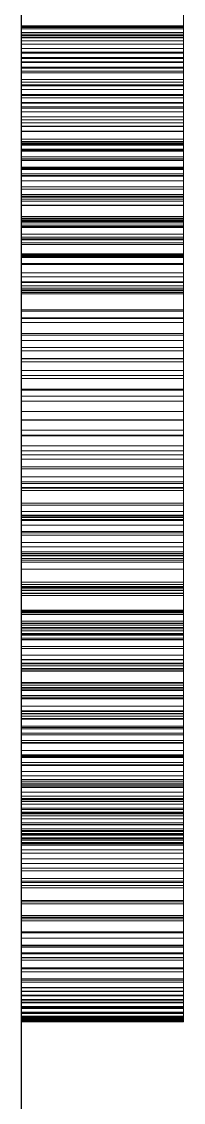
# Model space of a CAD drawing. Header units: millimetres. Extents: x 40 to 1360, y 134 to 546.
# Drawn here: x 107.85 to 108.05, y 487.3 to 488.637 of the extents above; entities that cross this region are included whole.
import ezdxf

# ---------------------------------------------------------------- set-up
doc = ezdxf.new("R2010")
doc.units = ezdxf.units.MM
doc.linetypes.add('WP_HIDDEN', pattern=[2.3, 1.5, -0.8])
doc.layers.add('HIDDEN', color=7, linetype='WP_HIDDEN', lineweight=13)
doc.layers.add('VISIBLE', color=7, linetype='CONTINUOUS', lineweight=25)

msp = doc.modelspace()

# ---------------------------------------------------------------- linework, layer by layer
at = {"layer": 'HIDDEN', "ltscale": 2}
for p, q in [((107.85, 489.59119), (107.85, 487.43818)), ((107.85, 488.06676), (107.85, 489.59119)), ((107.85, 489.59119), (107.85, 488.09319)), ((108.05, 489.59119), (108.05, 487.43818)), ((108.05, 488.06676), (108.05, 489.59119)), ((108.05, 489.59119), (108.05, 488.09319)), ((107.85, 489.56182), (107.85, 488.45594)), ((108.05, 489.56182), (108.05, 488.45594)), ((107.85, 489.33712), (107.85, 487.43818)), ((108.05, 489.33712), (108.05, 487.43818)), ((107.85, 489.27103), (107.85, 487.43818)), ((108.05, 487.43818), (108.05, 489.27103)), ((107.85, 489.24019), (107.85, 487.43818)), ((108.05, 487.43818), (108.05, 489.24019)), ((107.85, 488.68945), (107.85, 488.45741)), ((108.05, 488.68945), (108.05, 488.45741)), ((107.85, 488.62006), (107.85, 488.65271)), ((108.05, 488.62006), (108.05, 488.65271)), ((107.85, 488.64628), (107.85, 488.59863)), ((107.85, 488.61978), (107.85, 488.64551)), ((107.85, 488.6219), (107.85, 488.64099)), ((108.05, 488.64628), (108.05, 488.59863)), ((108.05, 488.61978), (108.05, 488.64551)), ((108.05, 488.6219), (108.05, 488.64099)), ((107.85, 488.61749), (107.85, 488.63741)), ((107.85, 488.63218), (107.85, 488.63013)), ((107.85, 488.63127), (107.85, 488.63218)), ((107.85, 488.63218), (108.05, 488.63218)), ((107.85, 488.62855), (107.85, 488.63127)), ((107.85, 488.63127), (108.05, 488.63127)), ((107.85, 488.63013), (107.85, 488.62401)), ((107.85, 488.63013), (108.05, 488.63013)), ((107.85, 488.62402), (107.85, 488.62855)), ((107.85, 488.62855), (108.05, 488.62855)), ((108.05, 488.61749), (108.05, 488.63741)), ((108.05, 488.63218), (108.05, 488.63013)), ((108.05, 488.63127), (108.05, 488.63218)), ((108.05, 488.62855), (108.05, 488.63127)), ((108.05, 488.63013), (108.05, 488.62401)), ((108.05, 488.62402), (108.05, 488.62855)), ((107.85, 488.61767), (107.85, 488.62402)), ((107.85, 488.62402), (108.05, 488.62402)), ((107.85, 488.62401), (107.85, 488.6138)), ((107.85, 488.62401), (108.05, 488.62401)), ((107.85, 488.60427), (107.85, 488.6219)), ((107.85, 488.6219), (108.05, 488.6219)), ((107.85, 488.58699), (107.85, 488.62006)), ((107.85, 488.62006), (108.05, 488.62006)), ((107.85, 488.59319), (107.85, 488.61978)), ((107.85, 488.61978), (108.05, 488.61978)), ((107.85, 488.60952), (107.85, 488.61767)), ((107.85, 488.61767), (108.05, 488.61767)), ((107.85, 488.59829), (107.85, 488.61749)), ((107.85, 488.61749), (108.05, 488.61749)), ((107.85, 488.6138), (107.85, 488.5995)), ((107.85, 488.6138), (108.05, 488.6138)), ((108.05, 488.61767), (108.05, 488.62402)), ((108.05, 488.62401), (108.05, 488.6138)), ((108.05, 488.60427), (108.05, 488.6219)), ((108.05, 488.58699), (108.05, 488.62006)), ((108.05, 488.59319), (108.05, 488.61978)), ((108.05, 488.60952), (108.05, 488.61767)), ((108.05, 488.59829), (108.05, 488.61749)), ((108.05, 488.6138), (108.05, 488.5995)), ((107.85, 488.59955), (107.85, 488.60952)), ((107.85, 488.60952), (108.05, 488.60952)), ((107.85, 488.59178), (107.85, 488.60427)), ((107.85, 488.60427), (108.05, 488.60427)), ((107.85, 488.58776), (107.85, 488.59955)), ((107.85, 488.59955), (108.05, 488.59955)), ((107.85, 488.5995), (107.85, 488.58112)), ((107.85, 488.5995), (108.05, 488.5995)), ((107.85, 488.59863), (107.85, 488.54724)), ((107.85, 488.59863), (108.05, 488.59863)), ((108.05, 488.59955), (108.05, 488.60952)), ((108.05, 488.59178), (108.05, 488.60427)), ((108.05, 488.58776), (108.05, 488.59955)), ((108.05, 488.5995), (108.05, 488.58112)), ((108.05, 488.59863), (108.05, 488.54724)), ((107.85, 488.57999), (107.85, 488.59829)), ((107.85, 488.59829), (108.05, 488.59829)), ((107.85, 488.56572), (107.85, 488.59319)), ((107.85, 488.59319), (108.05, 488.59319)), ((107.85, 488.57632), (107.85, 488.59178)), ((107.85, 488.59178), (108.05, 488.59178)), ((107.85, 488.57417), (107.85, 488.58776)), ((107.85, 488.58776), (108.05, 488.58776)), ((107.85, 488.55351), (107.85, 488.58699)), ((107.85, 488.58699), (108.05, 488.58699)), ((108.05, 488.57999), (108.05, 488.59829)), ((108.05, 488.56572), (108.05, 488.59319)), ((108.05, 488.57632), (108.05, 488.59178)), ((108.05, 488.57417), (108.05, 488.58776)), ((108.05, 488.55351), (108.05, 488.58699)), ((107.85, 488.58112), (107.85, 488.55865)), ((107.85, 488.58112), (108.05, 488.58112)), ((107.85, 488.56259), (107.85, 488.57999)), ((107.85, 488.57999), (108.05, 488.57999)), ((107.85, 488.55791), (107.85, 488.57632)), ((107.85, 488.57632), (108.05, 488.57632)), ((107.85, 488.55912), (107.85, 488.57417)), ((107.85, 488.57417), (108.05, 488.57417)), ((108.05, 488.58112), (108.05, 488.55865)), ((108.05, 488.56259), (108.05, 488.57999)), ((108.05, 488.55791), (108.05, 488.57632)), ((108.05, 488.55912), (108.05, 488.57417)), ((107.85, 488.53738), (107.85, 488.56572)), ((107.85, 488.56572), (108.05, 488.56572)), ((107.85, 488.54608), (107.85, 488.56259)), ((107.85, 488.56259), (108.05, 488.56259)), ((107.85, 488.543), (107.85, 488.55912)), ((107.85, 488.55912), (108.05, 488.55912)), ((107.85, 488.55865), (107.85, 488.5321)), ((107.85, 488.55865), (108.05, 488.55865)), ((108.05, 488.53738), (108.05, 488.56572)), ((108.05, 488.54608), (108.05, 488.56259)), ((108.05, 488.543), (108.05, 488.55912)), ((108.05, 488.55865), (108.05, 488.5321)), ((107.85, 488.53653), (107.85, 488.55791)), ((107.85, 488.55791), (108.05, 488.55791)), ((107.85, 488.51962), (107.85, 488.55351)), ((107.85, 488.55351), (108.05, 488.55351)), ((107.85, 488.54724), (107.85, 488.49211)), ((107.85, 488.54724), (108.05, 488.54724)), ((107.85, 488.53046), (107.85, 488.54608)), ((107.85, 488.54608), (108.05, 488.54608)), ((108.05, 488.53653), (108.05, 488.55791)), ((108.05, 488.51962), (108.05, 488.55351)), ((108.05, 488.54724), (108.05, 488.49211)), ((108.05, 488.53046), (108.05, 488.54608)), ((107.85, 488.5258), (107.85, 488.543)), ((107.85, 488.543), (108.05, 488.543)), ((107.85, 488.50817), (107.85, 488.53738)), ((107.85, 488.53738), (108.05, 488.53738)), ((107.85, 488.5122), (107.85, 488.53653)), ((107.85, 488.53653), (108.05, 488.53653)), ((107.85, 488.5321), (107.85, 488.50147)), ((107.85, 488.5321), (108.05, 488.5321)), ((108.05, 488.5258), (108.05, 488.543)), ((108.05, 488.50817), (108.05, 488.53738)), ((108.05, 488.5122), (108.05, 488.53653)), ((108.05, 488.5321), (108.05, 488.50147)), ((107.85, 488.51574), (107.85, 488.53046)), ((107.85, 488.53046), (108.05, 488.53046)), ((107.85, 488.50753), (107.85, 488.5258)), ((107.85, 488.5258), (108.05, 488.5258)), ((107.85, 488.48531), (107.85, 488.51962)), ((107.85, 488.51962), (108.05, 488.51962)), ((108.05, 488.51574), (108.05, 488.53046)), ((108.05, 488.50753), (108.05, 488.5258)), ((108.05, 488.48531), (108.05, 488.51962)), ((107.85, 488.50192), (107.85, 488.51574)), ((107.85, 488.51574), (108.05, 488.51574)), ((107.85, 488.4849), (107.85, 488.5122)), ((107.85, 488.5122), (108.05, 488.5122)), ((107.85, 488.47809), (107.85, 488.50817)), ((107.85, 488.50817), (108.05, 488.50817)), ((107.85, 488.48817), (107.85, 488.50753)), ((107.85, 488.50753), (108.05, 488.50753)), ((108.05, 488.50192), (108.05, 488.51574)), ((108.05, 488.4849), (108.05, 488.5122)), ((108.05, 488.47809), (108.05, 488.50817)), ((108.05, 488.48817), (108.05, 488.50753)), ((107.85, 488.48899), (107.85, 488.50192)), ((107.85, 488.50192), (108.05, 488.50192)), ((107.85, 488.50147), (107.85, 488.48476)), ((107.85, 488.50147), (108.05, 488.50147)), ((107.85, 488.49211), (107.85, 488.43323)), ((107.85, 488.49211), (108.05, 488.49211)), ((108.05, 488.48899), (108.05, 488.50192)), ((108.05, 488.50147), (108.05, 488.48476)), ((108.05, 488.49211), (108.05, 488.43323)), ((107.85, 488.47695), (107.85, 488.48899)), ((107.85, 488.48899), (108.05, 488.48899)), ((107.85, 488.46774), (107.85, 488.48817)), ((107.85, 488.48817), (108.05, 488.48817)), ((107.85, 488.48678), (107.85, 488.48494)), ((107.85, 488.48495), (107.85, 488.48678)), ((107.85, 488.48678), (108.05, 488.48678)), ((107.85, 488.44919), (107.85, 488.48531)), ((107.85, 488.48531), (108.05, 488.48531)), ((107.85, 488.47944), (107.85, 488.48495)), ((107.85, 488.48495), (108.05, 488.48495)), ((107.85, 488.48494), (107.85, 488.47939)), ((107.85, 488.48494), (108.05, 488.48494)), ((107.85, 488.45464), (107.85, 488.4849)), ((107.85, 488.4849), (108.05, 488.4849)), ((107.85, 488.48476), (107.85, 488.4673)), ((107.85, 488.48476), (108.05, 488.48476)), ((107.85, 488.47026), (107.85, 488.47944)), ((107.85, 488.47944), (108.05, 488.47944)), ((107.85, 488.47939), (107.85, 488.47016)), ((107.85, 488.47939), (108.05, 488.47939)), ((107.85, 488.44713), (107.85, 488.47809)), ((107.85, 488.47809), (108.05, 488.47809)), ((108.05, 488.47695), (108.05, 488.48899)), ((108.05, 488.46774), (108.05, 488.48817)), ((108.05, 488.48678), (108.05, 488.48494)), ((108.05, 488.48495), (108.05, 488.48678)), ((108.05, 488.44919), (108.05, 488.48531)), ((108.05, 488.47944), (108.05, 488.48495)), ((108.05, 488.48494), (108.05, 488.47939)), ((108.05, 488.45464), (108.05, 488.4849)), ((108.05, 488.48476), (108.05, 488.4673)), ((108.05, 488.47026), (108.05, 488.47944)), ((108.05, 488.47939), (108.05, 488.47016)), ((108.05, 488.44713), (108.05, 488.47809)), ((107.85, 488.46581), (107.85, 488.47695)), ((107.85, 488.47695), (108.05, 488.47695)), ((107.85, 488.45741), (107.85, 488.47026)), ((107.85, 488.47026), (108.05, 488.47026)), ((107.85, 488.47016), (107.85, 488.45723)), ((107.85, 488.47016), (108.05, 488.47016)), ((107.85, 488.44622), (107.85, 488.46774)), ((107.85, 488.46774), (108.05, 488.46774)), ((107.85, 488.4673), (107.85, 488.4491)), ((107.85, 488.4673), (108.05, 488.4673)), ((107.85, 488.45556), (107.85, 488.46581)), ((107.85, 488.46581), (108.05, 488.46581)), ((108.05, 488.46581), (108.05, 488.47695)), ((108.05, 488.45741), (108.05, 488.47026)), ((108.05, 488.47016), (108.05, 488.45723)), ((108.05, 488.44622), (108.05, 488.46774)), ((108.05, 488.4673), (108.05, 488.4491)), ((108.05, 488.45556), (108.05, 488.46581)), ((107.85, 488.45741), (108.05, 488.45741)), ((107.85, 488.45723), (107.85, 488.4406)), ((107.85, 488.45723), (108.05, 488.45723)), ((107.85, 488.45594), (107.85, 488.42363)), ((107.85, 488.45594), (108.05, 488.45594)), ((107.85, 488.44621), (107.85, 488.45556)), ((107.85, 488.45556), (108.05, 488.45556)), ((107.85, 488.42143), (107.85, 488.45464)), ((107.85, 488.45464), (108.05, 488.45464)), ((108.05, 488.45723), (108.05, 488.4406)), ((108.05, 488.45594), (108.05, 488.42363)), ((108.05, 488.44621), (108.05, 488.45556)), ((108.05, 488.42143), (108.05, 488.45464)), ((107.85, 488.40986), (107.85, 488.44919)), ((107.85, 488.44919), (108.05, 488.44919)), ((107.85, 488.4491), (107.85, 488.43015)), ((107.85, 488.4491), (108.05, 488.4491)), ((107.85, 488.4153), (107.85, 488.44713)), ((107.85, 488.44713), (108.05, 488.44713)), ((107.85, 488.42363), (107.85, 488.44622)), ((107.85, 488.44622), (108.05, 488.44622)), ((107.85, 488.43019), (107.85, 488.44621)), ((107.85, 488.44621), (108.05, 488.44621)), ((107.85, 488.4406), (107.85, 488.42028)), ((107.85, 488.4406), (108.05, 488.4406)), ((108.05, 488.40986), (108.05, 488.44919)), ((108.05, 488.4491), (108.05, 488.43015)), ((108.05, 488.4153), (108.05, 488.44713)), ((108.05, 488.42363), (108.05, 488.44622)), ((108.05, 488.43019), (108.05, 488.44621)), ((108.05, 488.4406), (108.05, 488.42028)), ((107.85, 488.43323), (107.85, 488.37062)), ((107.85, 488.43323), (108.05, 488.43323)), ((107.85, 488.41776), (107.85, 488.43019)), ((107.85, 488.43019), (108.05, 488.43019)), ((107.85, 488.43015), (107.85, 488.41045)), ((107.85, 488.43015), (108.05, 488.43015)), ((108.05, 488.43323), (108.05, 488.37062)), ((108.05, 488.41776), (108.05, 488.43019)), ((108.05, 488.43015), (108.05, 488.41045)), ((107.85, 488.42363), (108.05, 488.42363)), ((107.85, 488.38564), (107.85, 488.42143)), ((107.85, 488.42143), (108.05, 488.42143)), ((107.85, 488.42028), (107.85, 488.39627)), ((107.85, 488.42028), (108.05, 488.42028)), ((107.85, 488.39068), (107.85, 488.41776)), ((107.85, 488.41776), (108.05, 488.41776)), ((107.85, 488.3826), (107.85, 488.4153)), ((107.85, 488.4153), (108.05, 488.4153)), ((108.05, 488.38564), (108.05, 488.42143)), ((108.05, 488.42028), (108.05, 488.39627)), ((108.05, 488.39068), (108.05, 488.41776)), ((108.05, 488.3826), (108.05, 488.4153)), ((107.85, 488.41045), (107.85, 488.39001)), ((107.85, 488.41045), (108.05, 488.41045)), ((107.85, 488.36732), (107.85, 488.40986)), ((107.85, 488.40986), (108.05, 488.40986)), ((108.05, 488.41045), (108.05, 488.39001)), ((108.05, 488.36732), (108.05, 488.40986)), ((107.85, 488.39627), (107.85, 488.36856)), ((107.85, 488.39627), (108.05, 488.39627)), ((107.85, 488.39426), (107.85, 488.39362)), ((107.85, 487.43818), (107.85, 488.39426)), ((107.85, 488.39426), (108.05, 488.39426)), ((107.85, 488.39362), (107.85, 488.39169)), ((107.85, 488.39362), (108.05, 488.39362)), ((107.85, 488.39169), (107.85, 488.38848)), ((107.85, 488.39169), (108.05, 488.39169)), ((107.85, 488.36379), (107.85, 488.39068)), ((107.85, 488.39068), (108.05, 488.39068)), ((107.85, 488.39001), (107.85, 488.36883)), ((107.85, 488.39001), (108.05, 488.39001)), ((107.85, 488.38848), (107.85, 488.38398)), ((107.85, 488.38848), (108.05, 488.38848)), ((107.85, 488.34768), (107.85, 488.38564)), ((107.85, 488.38564), (108.05, 488.38564)), ((108.05, 488.39627), (108.05, 488.36856)), ((108.05, 487.43818), (108.05, 488.39426)), ((108.05, 488.39426), (108.05, 488.39362)), ((108.05, 488.39362), (108.05, 488.39169)), ((108.05, 488.39169), (108.05, 488.38848)), ((108.05, 488.36379), (108.05, 488.39068)), ((108.05, 488.39001), (108.05, 488.36883)), ((108.05, 488.38848), (108.05, 488.38398)), ((108.05, 488.34768), (108.05, 488.38564)), ((107.85, 488.38398), (107.85, 488.37434)), ((107.85, 488.38398), (108.05, 488.38398)), ((107.85, 488.34903), (107.85, 488.3826)), ((107.85, 488.3826), (108.05, 488.3826)), ((107.85, 488.37434), (107.85, 488.36158)), ((107.85, 488.37434), (108.05, 488.37434)), ((108.05, 488.38398), (108.05, 488.37434)), ((108.05, 488.34903), (108.05, 488.3826)), ((108.05, 488.37434), (108.05, 488.36158)), ((107.85, 488.37062), (107.85, 488.30427)), ((107.85, 488.37062), (108.05, 488.37062)), ((107.85, 488.36883), (107.85, 488.3469)), ((107.85, 488.36883), (108.05, 488.36883)), ((107.85, 488.36856), (107.85, 488.338)), ((107.85, 488.36856), (108.05, 488.36856)), ((107.85, 488.32156), (107.85, 488.36732)), ((107.85, 488.36732), (108.05, 488.36732)), ((107.85, 488.33707), (107.85, 488.36379)), ((107.85, 488.36379), (108.05, 488.36379)), ((107.85, 488.36158), (107.85, 488.3457)), ((107.85, 488.36158), (108.05, 488.36158)), ((108.05, 488.37062), (108.05, 488.30427)), ((108.05, 488.36883), (108.05, 488.3469)), ((108.05, 488.36856), (108.05, 488.338)), ((108.05, 488.32156), (108.05, 488.36732)), ((108.05, 488.33707), (108.05, 488.36379)), ((108.05, 488.36158), (108.05, 488.3457)), ((107.85, 488.3502), (107.85, 488.08438)), ((107.85, 488.3502), (108.05, 488.3502)), ((107.85, 488.31459), (107.85, 488.34903)), ((107.85, 488.34903), (108.05, 488.34903)), ((107.85, 488.30753), (107.85, 488.34768)), ((107.85, 488.34768), (108.05, 488.34768)), ((107.85, 488.3469), (107.85, 488.30079)), ((107.85, 488.3469), (108.05, 488.3469)), ((107.85, 488.3457), (107.85, 488.3267)), ((107.85, 488.3457), (108.05, 488.3457)), ((108.05, 488.3502), (108.05, 488.08438)), ((108.05, 488.31459), (108.05, 488.34903)), ((108.05, 488.30753), (108.05, 488.34768)), ((108.05, 488.3469), (108.05, 488.30079)), ((108.05, 488.3457), (108.05, 488.3267)), ((107.85, 488.338), (107.85, 488.30545)), ((107.85, 488.338), (108.05, 488.338)), ((107.85, 488.31055), (107.85, 488.33707)), ((107.85, 488.33707), (108.05, 488.33707)), ((108.05, 488.338), (108.05, 488.30545)), ((108.05, 488.31055), (108.05, 488.33707)), ((107.85, 488.3267), (107.85, 488.31546)), ((107.85, 488.3267), (108.05, 488.3267)), ((107.85, 488.22041), (107.85, 488.32156)), ((107.85, 488.32156), (108.05, 488.32156)), ((108.05, 488.3267), (108.05, 488.31546)), ((108.05, 488.22041), (108.05, 488.32156)), ((107.85, 488.31546), (107.85, 488.30229)), ((107.85, 488.31546), (108.05, 488.31546)), ((107.85, 488.27927), (107.85, 488.31459)), ((107.85, 488.31459), (108.05, 488.31459)), ((107.85, 488.28101), (107.85, 488.31055)), ((107.85, 488.31055), (108.05, 488.31055)), ((107.85, 488.2652), (107.85, 488.30753)), ((107.85, 488.30753), (108.05, 488.30753)), ((107.85, 488.30545), (107.85, 488.27091)), ((107.85, 488.30545), (108.05, 488.30545)), ((107.85, 488.30427), (107.85, 488.23418)), ((107.85, 488.30427), (108.05, 488.30427)), ((108.05, 488.31546), (108.05, 488.30229)), ((108.05, 488.27927), (108.05, 488.31459)), ((108.05, 488.28101), (108.05, 488.31055)), ((108.05, 488.2652), (108.05, 488.30753)), ((108.05, 488.30545), (108.05, 488.27091)), ((108.05, 488.30427), (108.05, 488.23418)), ((107.85, 488.30229), (107.85, 488.27016)), ((107.85, 488.30229), (108.05, 488.30229)), ((107.85, 488.30079), (107.85, 488.25171)), ((107.85, 488.30079), (108.05, 488.30079)), ((108.05, 488.30229), (108.05, 488.27016)), ((108.05, 488.30079), (108.05, 488.25171)), ((107.85, 488.24969), (107.85, 488.28101)), ((107.85, 488.28101), (108.05, 488.28101)), ((107.85, 488.24308), (107.85, 488.27927)), ((107.85, 488.27927), (108.05, 488.27927)), ((108.05, 488.24969), (108.05, 488.28101)), ((108.05, 488.24308), (108.05, 488.27927)), ((107.85, 488.27091), (107.85, 488.23436)), ((107.85, 488.27091), (108.05, 488.27091)), ((107.85, 488.27016), (107.85, 488.23032)), ((107.85, 488.27016), (108.05, 488.27016)), ((107.85, 488.2207), (107.85, 488.2652)), ((107.85, 488.2652), (108.05, 488.2652)), ((108.05, 488.27091), (108.05, 488.23436)), ((108.05, 488.27016), (108.05, 488.23032)), ((108.05, 488.2207), (108.05, 488.2652)), ((107.85, 488.25171), (107.85, 488.19964)), ((107.85, 488.25171), (108.05, 488.25171)), ((108.05, 488.25171), (108.05, 488.19964)), ((107.85, 488.21658), (107.85, 488.24969)), ((107.85, 488.24969), (108.05, 488.24969)), ((107.85, 488.20602), (107.85, 488.24308)), ((107.85, 488.24308), (108.05, 488.24308)), ((108.05, 488.21658), (108.05, 488.24969)), ((108.05, 488.20602), (108.05, 488.24308)), ((107.85, 488.23436), (107.85, 488.19582)), ((107.85, 488.23436), (108.05, 488.23436)), ((107.85, 488.23418), (107.85, 488.14441)), ((107.85, 488.23032), (107.85, 488.18278)), ((107.85, 488.23032), (108.05, 488.23032)), ((108.05, 488.23436), (108.05, 488.19582)), ((108.05, 488.23418), (108.05, 488.14441)), ((108.05, 488.23032), (108.05, 488.18278)), ((107.85, 488.17401), (107.85, 488.2207)), ((107.85, 488.2207), (108.05, 488.2207)), ((107.85, 488.10641), (107.85, 488.22041)), ((107.85, 488.22041), (108.05, 488.22041)), ((107.85, 488.18168), (107.85, 488.21658)), ((107.85, 488.21658), (108.05, 488.21658)), ((108.05, 488.17401), (108.05, 488.2207)), ((108.05, 488.10641), (108.05, 488.22041)), ((108.05, 488.18168), (108.05, 488.21658)), ((107.85, 488.16809), (107.85, 488.20602)), ((107.85, 488.20602), (108.05, 488.20602)), ((107.85, 488.19964), (107.85, 488.14459)), ((107.85, 488.19964), (108.05, 488.19964)), ((108.05, 488.16809), (108.05, 488.20602)), ((108.05, 488.19964), (108.05, 488.14459)), ((107.85, 488.19582), (107.85, 488.15529)), ((107.85, 488.19582), (108.05, 488.19582)), ((108.05, 488.19582), (108.05, 488.15529)), ((107.85, 488.18278), (107.85, 488.12568)), ((107.85, 488.18278), (108.05, 488.18278)), ((107.85, 488.14498), (107.85, 488.18168)), ((107.85, 488.18168), (108.05, 488.18168)), ((107.85, 488.12514), (107.85, 488.17401)), ((107.85, 488.17401), (108.05, 488.17401)), ((108.05, 488.18278), (108.05, 488.12568)), ((108.05, 488.14498), (108.05, 488.18168)), ((108.05, 488.12514), (108.05, 488.17401)), ((107.85, 488.13187), (107.85, 488.16809)), ((107.85, 488.16809), (108.05, 488.16809)), ((108.05, 488.13187), (108.05, 488.16809)), ((107.85, 488.15529), (107.85, 488.11275)), ((107.85, 488.15529), (108.05, 488.15529)), ((107.85, 488.1065), (107.85, 488.14498)), ((107.85, 488.14498), (108.05, 488.14498)), ((107.85, 488.14459), (107.85, 488.08658)), ((107.85, 488.14459), (108.05, 488.14459)), ((107.85, 488.14441), (107.85, 488.10159)), ((107.85, 488.14441), (108.05, 488.14441)), ((108.05, 488.15529), (108.05, 488.11275)), ((108.05, 488.1065), (108.05, 488.14498)), ((108.05, 488.14459), (108.05, 488.08658)), ((108.05, 488.14441), (108.05, 488.10159)), ((107.85, 488.09627), (107.85, 488.13187)), ((107.85, 488.13187), (108.05, 488.13187)), ((108.05, 488.09627), (108.05, 488.13187)), ((107.85, 488.12568), (107.85, 488.05721)), ((107.85, 488.12568), (108.05, 488.12568)), ((107.85, 488.0741), (107.85, 488.12514)), ((107.85, 488.12514), (108.05, 488.12514)), ((108.05, 488.12568), (108.05, 488.05721)), ((108.05, 488.0741), (108.05, 488.12514)), ((107.85, 488.11275), (107.85, 488.06822)), ((107.85, 488.11275), (108.05, 488.11275)), ((107.85, 488.06623), (107.85, 488.1065)), ((107.85, 488.1065), (108.05, 488.1065)), ((107.85, 488.01457), (107.85, 488.10641)), ((108.05, 488.11275), (108.05, 488.06822)), ((108.05, 488.06623), (108.05, 488.1065)), ((108.05, 488.01457), (108.05, 488.10641)), ((107.85, 488.10159), (107.85, 488.06015)), ((107.85, 488.10159), (108.05, 488.10159)), ((107.85, 488.06128), (107.85, 488.09627)), ((107.85, 488.09627), (108.05, 488.09627)), ((107.85, 488.09319), (107.85, 487.89309)), ((108.05, 488.10159), (108.05, 488.06015)), ((108.05, 488.06128), (108.05, 488.09627)), ((108.05, 488.09319), (108.05, 487.89309)), ((107.85, 488.08658), (107.85, 488.03151)), ((107.85, 488.08658), (108.05, 488.08658)), ((107.85, 488.08438), (108.05, 488.08438)), ((108.05, 488.08658), (108.05, 488.03151)), ((107.85, 488.03919), (107.85, 488.0741)), ((107.85, 488.0741), (108.05, 488.0741)), ((107.85, 488.06822), (107.85, 488.02146)), ((107.85, 488.06822), (108.05, 488.06822)), ((107.85, 487.88061), (107.85, 488.06676)), ((107.85, 488.02417), (107.85, 488.06623)), ((107.85, 488.06623), (108.05, 488.06623)), ((108.05, 488.03919), (108.05, 488.0741)), ((108.05, 488.06822), (108.05, 488.02146)), ((108.05, 487.88061), (108.05, 488.06676)), ((108.05, 488.02417), (108.05, 488.06623)), ((107.85, 488.02692), (107.85, 488.06128)), ((107.85, 488.06128), (108.05, 488.06128)), ((107.85, 488.06015), (107.85, 488.02008)), ((107.85, 488.06015), (108.05, 488.06015)), ((107.85, 488.05721), (107.85, 487.97735)), ((107.85, 488.05721), (108.05, 488.05721)), ((108.05, 488.02692), (108.05, 488.06128)), ((108.05, 488.06015), (108.05, 488.02008)), ((108.05, 488.05721), (108.05, 487.97735)), ((107.85, 488.04179), (107.85, 488.00654)), ((107.85, 487.98758), (107.85, 488.04179)), ((107.85, 488.04179), (108.05, 488.04179)), ((107.85, 488.00495), (107.85, 488.03919)), ((107.85, 488.03919), (108.05, 488.03919)), ((108.05, 488.04179), (108.05, 488.00654)), ((108.05, 487.98758), (108.05, 488.04179)), ((108.05, 488.00495), (108.05, 488.03919)), ((107.85, 488.03151), (107.85, 487.97937)), ((107.85, 488.03151), (108.05, 488.03151)), ((107.85, 487.99318), (107.85, 488.02692)), ((107.85, 488.02692), (108.05, 488.02692)), ((107.85, 488.02563), (107.85, 488.00214)), ((107.85, 487.97654), (107.85, 488.02563)), ((107.85, 488.02563), (108.05, 488.02563)), ((107.85, 487.43818), (107.85, 488.02417)), ((107.85, 488.02417), (108.05, 488.02417)), ((108.05, 488.03151), (108.05, 487.97937)), ((108.05, 487.99318), (108.05, 488.02692)), ((108.05, 488.02563), (108.05, 488.00214)), ((108.05, 487.97654), (108.05, 488.02563)), ((108.05, 487.43818), (108.05, 488.02417)), ((107.85, 488.02146), (107.85, 487.97662)), ((107.85, 488.02146), (108.05, 488.02146)), ((107.85, 488.02008), (107.85, 487.98139)), ((107.85, 488.02008), (108.05, 488.02008)), ((107.85, 487.9388), (107.85, 488.01457)), ((107.85, 488.01457), (108.05, 488.01457)), ((108.05, 488.02146), (108.05, 487.97662)), ((108.05, 488.02008), (108.05, 487.98139)), ((108.05, 487.9388), (108.05, 488.01457)), ((107.85, 488.00654), (107.85, 487.97334)), ((107.85, 488.00654), (108.05, 488.00654)), ((107.85, 487.97138), (107.85, 488.00495)), ((107.85, 488.00495), (108.05, 488.00495)), ((107.85, 488.00214), (107.85, 487.96859)), ((107.85, 488.00214), (108.05, 488.00214)), ((108.05, 488.00654), (108.05, 487.97334)), ((108.05, 487.97138), (108.05, 488.00495)), ((108.05, 488.00214), (108.05, 487.96859)), ((107.85, 487.96005), (107.85, 487.99318)), ((107.85, 487.99318), (108.05, 487.99318)), ((107.85, 487.93729), (107.85, 487.98758)), ((107.85, 487.98758), (108.05, 487.98758)), ((108.05, 487.96005), (108.05, 487.99318)), ((108.05, 487.93729), (108.05, 487.98758)), ((107.85, 487.98139), (107.85, 487.94408)), ((107.85, 487.98139), (108.05, 487.98139)), ((107.85, 487.97937), (107.85, 487.93017)), ((107.85, 487.97937), (108.05, 487.97937)), ((107.85, 487.97735), (107.85, 487.88611)), ((107.85, 487.97735), (108.05, 487.97735)), ((107.85, 487.97662), (107.85, 487.93371)), ((107.85, 487.97662), (108.05, 487.97662)), ((107.85, 487.93059), (107.85, 487.97654)), ((107.85, 487.97654), (108.05, 487.97654)), ((107.85, 487.97334), (107.85, 487.94091)), ((107.85, 487.97334), (108.05, 487.97334)), ((107.85, 487.93848), (107.85, 487.97138)), ((107.85, 487.97138), (108.05, 487.97138)), ((108.05, 487.98139), (108.05, 487.94408)), ((108.05, 487.97937), (108.05, 487.93017)), ((108.05, 487.97735), (108.05, 487.88611)), ((108.05, 487.97662), (108.05, 487.93371)), ((108.05, 487.93059), (108.05, 487.97654)), ((108.05, 487.97334), (108.05, 487.94091)), ((108.05, 487.93848), (108.05, 487.97138)), ((107.85, 487.96859), (107.85, 487.93589)), ((107.85, 487.96859), (108.05, 487.96859)), ((107.85, 487.92755), (107.85, 487.96005)), ((107.85, 487.96005), (108.05, 487.96005)), ((108.05, 487.96859), (108.05, 487.93589)), ((108.05, 487.92755), (108.05, 487.96005)), ((107.85, 487.94408), (107.85, 487.90814)), ((107.85, 487.94408), (108.05, 487.94408)), ((108.05, 487.94408), (108.05, 487.90814)), ((107.85, 487.94091), (107.85, 487.90927)), ((107.85, 487.94091), (108.05, 487.94091)), ((107.85, 487.87909), (107.85, 487.9388)), ((107.85, 487.9388), (108.05, 487.9388)), ((107.85, 487.90625), (107.85, 487.93848)), ((107.85, 487.93848), (108.05, 487.93848)), ((107.85, 487.89092), (107.85, 487.93729)), ((107.85, 487.93729), (108.05, 487.93729)), ((107.85, 487.93589), (107.85, 487.90402)), ((107.85, 487.93589), (108.05, 487.93589)), ((107.85, 487.93371), (107.85, 487.89272)), ((107.85, 487.93371), (108.05, 487.93371)), ((107.85, 487.88778), (107.85, 487.93059)), ((107.85, 487.93059), (108.05, 487.93059)), ((107.85, 487.93017), (107.85, 487.90668)), ((107.85, 487.93017), (108.05, 487.93017)), ((108.05, 487.94091), (108.05, 487.90927)), ((108.05, 487.87909), (108.05, 487.9388)), ((108.05, 487.90625), (108.05, 487.93848)), ((108.05, 487.89092), (108.05, 487.93729)), ((108.05, 487.93589), (108.05, 487.90402)), ((108.05, 487.93371), (108.05, 487.89272)), ((108.05, 487.88778), (108.05, 487.93059)), ((108.05, 487.93017), (108.05, 487.90668)), ((107.85, 487.89566), (107.85, 487.92755)), ((107.85, 487.92755), (108.05, 487.92755)), ((108.05, 487.89566), (108.05, 487.92755)), ((107.85, 487.90927), (107.85, 487.8784)), ((107.85, 487.90927), (108.05, 487.90927)), ((107.85, 487.90814), (107.85, 487.87283)), ((107.85, 487.90814), (108.05, 487.90814)), ((107.85, 487.90668), (107.85, 487.88391)), ((107.85, 487.90668), (108.05, 487.90668)), ((107.85, 487.8747), (107.85, 487.90625)), ((107.85, 487.90625), (108.05, 487.90625)), ((107.85, 487.90402), (107.85, 487.87299)), ((107.85, 487.90402), (108.05, 487.90402)), ((108.05, 487.90927), (108.05, 487.8784)), ((108.05, 487.90814), (108.05, 487.87283)), ((108.05, 487.90668), (108.05, 487.88391)), ((108.05, 487.8747), (108.05, 487.90625)), ((108.05, 487.90402), (108.05, 487.87299)), ((107.85, 487.8644), (107.85, 487.89566)), ((107.85, 487.89566), (108.05, 487.89566)), ((107.85, 487.89309), (107.85, 487.74806)), ((107.85, 487.89309), (108.05, 487.89309)), ((107.85, 487.89272), (107.85, 487.85367)), ((107.85, 487.89272), (108.05, 487.89272)), ((107.85, 487.84848), (107.85, 487.89092)), ((107.85, 487.89092), (108.05, 487.89092)), ((108.05, 487.8644), (108.05, 487.89566)), ((108.05, 487.89309), (108.05, 487.74806)), ((108.05, 487.89272), (108.05, 487.85367)), ((108.05, 487.84848), (108.05, 487.89092)), ((107.85, 487.84811), (107.85, 487.88778)), ((107.85, 487.88778), (108.05, 487.88778)), ((107.85, 487.88611), (107.85, 487.43818)), ((107.85, 487.88611), (108.05, 487.88611)), ((107.85, 487.88391), (107.85, 487.86188)), ((107.85, 487.88391), (108.05, 487.88391)), ((107.85, 487.74806), (107.85, 487.88061)), ((107.85, 487.88061), (108.05, 487.88061)), ((107.85, 487.83545), (107.85, 487.87909)), ((107.85, 487.87909), (108.05, 487.87909)), ((107.85, 487.8784), (107.85, 487.84832)), ((107.85, 487.8784), (108.05, 487.8784)), ((108.05, 487.84811), (108.05, 487.88778)), ((108.05, 487.88611), (108.05, 487.43818)), ((108.05, 487.88391), (108.05, 487.86188)), ((108.05, 487.74806), (108.05, 487.88061)), ((108.05, 487.83545), (108.05, 487.87909)), ((108.05, 487.8784), (108.05, 487.84832)), ((107.85, 487.84381), (107.85, 487.8747)), ((107.85, 487.8747), (108.05, 487.8747)), ((107.85, 487.87299), (107.85, 487.8428)), ((107.85, 487.87299), (108.05, 487.87299)), ((107.85, 487.87283), (107.85, 487.83737)), ((107.85, 487.87283), (108.05, 487.87283)), ((107.85, 487.83375), (107.85, 487.8644)), ((107.85, 487.8644), (108.05, 487.8644)), ((108.05, 487.84381), (108.05, 487.8747)), ((108.05, 487.87299), (108.05, 487.8428)), ((108.05, 487.87283), (108.05, 487.83737)), ((108.05, 487.83375), (108.05, 487.8644)), ((107.85, 487.86188), (107.85, 487.84059)), ((107.85, 487.86188), (108.05, 487.86188)), ((107.85, 487.85367), (107.85, 487.81654)), ((107.85, 487.85367), (108.05, 487.85367)), ((108.05, 487.86188), (108.05, 487.84059)), ((108.05, 487.85367), (108.05, 487.81654)), ((107.85, 487.80996), (107.85, 487.84848)), ((107.85, 487.84848), (108.05, 487.84848)), ((107.85, 487.84832), (107.85, 487.81902)), ((107.85, 487.84832), (108.05, 487.84832)), ((107.85, 487.81159), (107.85, 487.84811)), ((107.85, 487.84811), (108.05, 487.84811)), ((107.85, 487.8136), (107.85, 487.84381)), ((107.85, 487.84381), (108.05, 487.84381)), ((107.85, 487.8428), (107.85, 487.81344)), ((107.85, 487.8428), (108.05, 487.8428)), ((107.85, 487.84059), (107.85, 487.82003)), ((107.85, 487.84059), (108.05, 487.84059)), ((107.85, 487.83737), (107.85, 487.80178)), ((107.85, 487.83737), (108.05, 487.83737)), ((108.05, 487.80996), (108.05, 487.84848)), ((108.05, 487.84832), (108.05, 487.81902)), ((108.05, 487.81159), (108.05, 487.84811)), ((108.05, 487.8136), (108.05, 487.84381)), ((108.05, 487.8428), (108.05, 487.81344)), ((108.05, 487.84059), (108.05, 487.82003)), ((108.05, 487.83737), (108.05, 487.80178)), ((107.85, 487.79979), (107.85, 487.83545)), ((107.85, 487.83545), (108.05, 487.83545)), ((107.85, 487.80372), (107.85, 487.83375)), ((107.85, 487.83375), (108.05, 487.83375)), ((108.05, 487.79979), (108.05, 487.83545)), ((108.05, 487.80372), (108.05, 487.83375)), ((107.85, 487.82003), (107.85, 487.8002)), ((107.85, 487.82003), (108.05, 487.82003)), ((107.85, 487.81902), (107.85, 487.79049)), ((107.85, 487.81902), (108.05, 487.81902)), ((107.85, 487.81654), (107.85, 487.78134)), ((107.85, 487.81654), (108.05, 487.81654)), ((107.85, 487.78406), (107.85, 487.8136)), ((107.85, 487.8136), (108.05, 487.8136)), ((107.85, 487.81344), (107.85, 487.78492)), ((107.85, 487.81344), (108.05, 487.81344)), ((107.85, 487.77822), (107.85, 487.81159)), ((107.85, 487.81159), (108.05, 487.81159)), ((107.85, 487.77537), (107.85, 487.80996)), ((107.85, 487.80996), (108.05, 487.80996)), ((108.05, 487.82003), (108.05, 487.8002)), ((108.05, 487.81902), (108.05, 487.79049)), ((108.05, 487.81654), (108.05, 487.78134)), ((108.05, 487.78406), (108.05, 487.8136)), ((108.05, 487.81344), (108.05, 487.78492)), ((108.05, 487.77822), (108.05, 487.81159)), ((108.05, 487.77537), (108.05, 487.80996)), ((107.85, 487.77432), (107.85, 487.80372)), ((107.85, 487.80372), (108.05, 487.80372)), ((107.85, 487.80178), (107.85, 487.76605)), ((107.85, 487.80178), (108.05, 487.80178)), ((107.85, 487.8002), (107.85, 487.78111)), ((107.85, 487.8002), (108.05, 487.8002)), ((107.85, 487.76404), (107.85, 487.79979)), ((107.85, 487.79979), (108.05, 487.79979)), ((108.05, 487.77432), (108.05, 487.80372)), ((108.05, 487.80178), (108.05, 487.76605)), ((108.05, 487.8002), (108.05, 487.78111)), ((108.05, 487.76404), (108.05, 487.79979)), ((107.85, 487.79049), (107.85, 487.76275)), ((107.85, 487.79049), (108.05, 487.79049)), ((107.85, 487.78492), (107.85, 487.75724)), ((107.85, 487.78492), (108.05, 487.78492)), ((107.85, 487.75519), (107.85, 487.78406)), ((107.85, 487.78406), (108.05, 487.78406)), ((108.05, 487.79049), (108.05, 487.76275)), ((108.05, 487.78492), (108.05, 487.75724)), ((108.05, 487.75519), (108.05, 487.78406)), ((107.85, 487.78134), (107.85, 487.74806)), ((107.85, 487.78134), (108.05, 487.78134)), ((107.85, 487.78111), (107.85, 487.76275)), ((107.85, 487.78111), (108.05, 487.78111)), ((107.85, 487.74798), (107.85, 487.77822)), ((107.85, 487.77822), (108.05, 487.77822)), ((107.85, 487.7447), (107.85, 487.77537)), ((107.85, 487.77537), (108.05, 487.77537)), ((107.85, 487.74553), (107.85, 487.77432)), ((107.85, 487.77432), (108.05, 487.77432)), ((108.05, 487.78134), (108.05, 487.74806)), ((108.05, 487.78111), (108.05, 487.76275)), ((108.05, 487.74798), (108.05, 487.77822)), ((108.05, 487.7447), (108.05, 487.77537)), ((108.05, 487.74553), (108.05, 487.77432)), ((107.85, 487.76605), (107.85, 487.73019)), ((107.85, 487.76605), (108.05, 487.76605)), ((107.85, 487.72819), (107.85, 487.76404)), ((107.85, 487.76404), (108.05, 487.76404)), ((107.85, 487.76275), (107.85, 487.73579)), ((107.85, 487.76275), (107.85, 487.72902)), ((107.85, 487.76275), (108.05, 487.76275)), ((107.85, 487.75724), (107.85, 487.7304)), ((107.85, 487.75724), (108.05, 487.75724)), ((108.05, 487.76605), (108.05, 487.73019)), ((108.05, 487.72819), (108.05, 487.76404)), ((108.05, 487.76275), (108.05, 487.73579)), ((108.05, 487.76275), (108.05, 487.72902)), ((108.05, 487.75724), (108.05, 487.7304)), ((107.85, 487.72699), (107.85, 487.75519)), ((107.85, 487.75519), (108.05, 487.75519)), ((107.85, 487.74806), (107.85, 487.71777)), ((107.85, 487.74806), (108.05, 487.74806)), ((107.85, 487.72089), (107.85, 487.74798)), ((107.85, 487.74798), (108.05, 487.74798)), ((107.85, 487.71736), (107.85, 487.74553)), ((107.85, 487.74553), (108.05, 487.74553)), ((107.85, 487.71796), (107.85, 487.7447)), ((107.85, 487.7447), (108.05, 487.7447)), ((108.05, 487.72699), (108.05, 487.75519)), ((108.05, 487.74806), (108.05, 487.71777)), ((108.05, 487.72089), (108.05, 487.74798)), ((108.05, 487.71736), (108.05, 487.74553)), ((108.05, 487.71796), (108.05, 487.7447)), ((107.85, 487.73579), (107.85, 487.7096)), ((107.85, 487.73579), (108.05, 487.73579)), ((107.85, 487.7304), (107.85, 487.7044)), ((107.85, 487.7304), (108.05, 487.7304)), ((107.85, 487.73019), (107.85, 487.69418)), ((107.85, 487.73019), (108.05, 487.73019)), ((108.05, 487.73579), (108.05, 487.7096)), ((108.05, 487.7304), (108.05, 487.7044)), ((108.05, 487.73019), (108.05, 487.69418)), ((107.85, 487.72902), (107.85, 487.69978)), ((107.85, 487.72902), (108.05, 487.72902)), ((107.85, 487.69226), (107.85, 487.72819)), ((107.85, 487.72819), (108.05, 487.72819)), ((107.85, 487.69946), (107.85, 487.72699)), ((107.85, 487.72699), (108.05, 487.72699)), ((107.85, 487.69697), (107.85, 487.72089)), ((107.85, 487.72089), (108.05, 487.72089)), ((107.85, 487.69472), (107.85, 487.71796)), ((107.85, 487.71796), (108.05, 487.71796)), ((107.85, 487.71777), (107.85, 487.69152)), ((107.85, 487.71777), (108.05, 487.71777)), ((107.85, 487.68981), (107.85, 487.71736)), ((107.85, 487.71736), (108.05, 487.71736)), ((108.05, 487.72902), (108.05, 487.69978)), ((108.05, 487.69226), (108.05, 487.72819)), ((108.05, 487.69946), (108.05, 487.72699)), ((108.05, 487.69697), (108.05, 487.72089)), ((108.05, 487.69472), (108.05, 487.71796)), ((108.05, 487.71777), (108.05, 487.69152)), ((108.05, 487.68981), (108.05, 487.71736)), ((107.85, 487.7096), (107.85, 487.6842)), ((107.85, 487.7096), (108.05, 487.7096)), ((107.85, 487.7044), (107.85, 487.67923)), ((107.85, 487.7044), (108.05, 487.7044)), ((108.05, 487.7096), (108.05, 487.6842)), ((108.05, 487.7044), (108.05, 487.67923)), ((107.85, 487.69978), (107.85, 487.67505)), ((107.85, 487.69978), (108.05, 487.69978)), ((107.85, 487.6726), (107.85, 487.69946)), ((107.85, 487.69946), (108.05, 487.69946)), ((107.85, 487.67624), (107.85, 487.69697)), ((107.85, 487.69697), (108.05, 487.69697)), ((107.85, 487.67459), (107.85, 487.69472)), ((107.85, 487.69472), (108.05, 487.69472)), ((107.85, 487.69418), (107.85, 487.65804)), ((107.85, 487.69418), (108.05, 487.69418)), ((107.85, 487.43818), (107.85, 487.69226)), ((107.85, 487.69226), (108.05, 487.69226)), ((107.85, 487.69152), (107.85, 487.66931)), ((107.85, 487.69152), (108.05, 487.69152)), ((107.85, 487.66288), (107.85, 487.68981)), ((107.85, 487.68981), (108.05, 487.68981)), ((108.05, 487.69978), (108.05, 487.67505)), ((108.05, 487.6726), (108.05, 487.69946)), ((108.05, 487.67624), (108.05, 487.69697)), ((108.05, 487.67459), (108.05, 487.69472)), ((108.05, 487.69418), (108.05, 487.65804)), ((108.05, 487.43818), (108.05, 487.69226)), ((108.05, 487.69152), (108.05, 487.66931)), ((108.05, 487.66288), (108.05, 487.68981)), ((107.85, 487.6842), (107.85, 487.65958)), ((107.85, 487.6842), (108.05, 487.6842)), ((107.85, 487.67923), (107.85, 487.6549)), ((107.85, 487.67923), (108.05, 487.67923)), ((107.85, 487.6587), (107.85, 487.67624)), ((107.85, 487.67624), (108.05, 487.67624)), ((108.05, 487.6842), (108.05, 487.65958)), ((108.05, 487.67923), (108.05, 487.6549)), ((108.05, 487.6587), (108.05, 487.67624)), ((107.85, 487.67505), (107.85, 487.66436)), ((107.85, 487.67505), (108.05, 487.67505)), ((107.85, 487.65755), (107.85, 487.67459)), ((107.85, 487.67459), (108.05, 487.67459)), ((107.85, 487.64642), (107.85, 487.6726)), ((107.85, 487.6726), (108.05, 487.6726)), ((107.85, 487.66931), (107.85, 487.65113)), ((107.85, 487.66931), (108.05, 487.66931)), ((107.85, 487.66436), (107.85, 487.65481)), ((107.85, 487.66436), (108.05, 487.66436)), ((107.85, 487.63123), (107.85, 487.66288)), ((107.85, 487.66288), (108.05, 487.66288)), ((108.05, 487.67505), (108.05, 487.66436)), ((108.05, 487.65755), (108.05, 487.67459)), ((108.05, 487.64642), (108.05, 487.6726)), ((108.05, 487.66931), (108.05, 487.65113)), ((108.05, 487.66436), (108.05, 487.65481)), ((108.05, 487.63123), (108.05, 487.66288)), ((107.85, 487.65958), (107.85, 487.63574)), ((107.85, 487.65958), (108.05, 487.65958)), ((107.85, 487.64434), (107.85, 487.6587)), ((107.85, 487.6587), (108.05, 487.6587)), ((107.85, 487.65804), (107.85, 487.62176)), ((107.85, 487.65804), (108.05, 487.65804)), ((107.85, 487.64361), (107.85, 487.65755)), ((107.85, 487.65755), (108.05, 487.65755)), ((107.85, 487.6549), (107.85, 487.63141)), ((107.85, 487.6549), (108.05, 487.6549)), ((107.85, 487.65481), (107.85, 487.64637)), ((107.85, 487.65481), (108.05, 487.65481)), ((107.85, 487.65113), (107.85, 487.637)), ((107.85, 487.65113), (108.05, 487.65113)), ((108.05, 487.65958), (108.05, 487.63574)), ((108.05, 487.64434), (108.05, 487.6587)), ((108.05, 487.65804), (108.05, 487.62176)), ((108.05, 487.64361), (108.05, 487.65755)), ((108.05, 487.6549), (108.05, 487.63141)), ((108.05, 487.65481), (108.05, 487.64637)), ((108.05, 487.65113), (108.05, 487.637)), ((107.85, 487.6209), (107.85, 487.64642)), ((107.85, 487.64642), (108.05, 487.64642)), ((107.85, 487.64637), (107.85, 487.63906)), ((107.85, 487.64637), (108.05, 487.64637)), ((107.85, 487.63318), (107.85, 487.64434)), ((107.85, 487.64434), (108.05, 487.64434)), ((107.85, 487.63277), (107.85, 487.64361)), ((107.85, 487.64361), (108.05, 487.64361)), ((107.85, 487.63906), (107.85, 487.63288)), ((107.85, 487.63906), (108.05, 487.63906)), ((107.85, 487.637), (107.85, 487.6269)), ((107.85, 487.637), (108.05, 487.637)), ((108.05, 487.6209), (108.05, 487.64642)), ((108.05, 487.64637), (108.05, 487.63906)), ((108.05, 487.63318), (108.05, 487.64434)), ((108.05, 487.63277), (108.05, 487.64361)), ((108.05, 487.63906), (108.05, 487.63288)), ((108.05, 487.637), (108.05, 487.6269)), ((107.85, 487.63574), (107.85, 487.61268)), ((107.85, 487.63574), (108.05, 487.63574)), ((107.85, 487.6252), (107.85, 487.63318)), ((107.85, 487.63318), (108.05, 487.63318)), ((107.85, 487.63288), (107.85, 487.62782)), ((107.85, 487.63288), (108.05, 487.63288)), ((107.85, 487.62502), (107.85, 487.63277)), ((107.85, 487.63277), (108.05, 487.63277)), ((107.85, 487.63141), (107.85, 487.60875)), ((107.85, 487.63141), (108.05, 487.63141)), ((107.85, 487.60161), (107.85, 487.63123)), ((107.85, 487.63123), (108.05, 487.63123)), ((107.85, 487.62782), (107.85, 487.62107)), ((107.85, 487.62782), (108.05, 487.62782)), ((107.85, 487.6269), (107.85, 487.62084)), ((107.85, 487.6269), (108.05, 487.6269)), ((107.85, 487.62042), (107.85, 487.6252)), ((107.85, 487.6252), (108.05, 487.6252)), ((107.85, 487.62037), (107.85, 487.62502)), ((107.85, 487.62502), (108.05, 487.62502)), ((108.05, 487.63574), (108.05, 487.61268)), ((108.05, 487.6252), (108.05, 487.63318)), ((108.05, 487.63288), (108.05, 487.62782)), ((108.05, 487.62502), (108.05, 487.63277)), ((108.05, 487.63141), (108.05, 487.60875)), ((108.05, 487.60161), (108.05, 487.63123)), ((108.05, 487.62782), (108.05, 487.62107)), ((108.05, 487.6269), (108.05, 487.62084)), ((108.05, 487.62042), (108.05, 487.6252)), ((108.05, 487.62037), (108.05, 487.62502)), ((107.85, 487.62176), (107.85, 487.57724)), ((107.85, 487.62176), (108.05, 487.62176)), ((107.85, 487.62107), (107.85, 487.61883)), ((107.85, 487.62107), (108.05, 487.62107)), ((107.85, 487.59606), (107.85, 487.6209)), ((107.85, 487.6209), (108.05, 487.6209)), ((107.85, 487.62084), (107.85, 487.61883)), ((107.85, 487.62084), (108.05, 487.62084)), ((107.85, 487.61883), (107.85, 487.62042)), ((107.85, 487.62042), (108.05, 487.62042)), ((107.85, 487.61883), (107.85, 487.62037)), ((107.85, 487.62037), (108.05, 487.62037)), ((107.85, 487.61883), (108.05, 487.61883)), ((107.85, 487.61268), (107.85, 487.59039)), ((107.85, 487.61268), (108.05, 487.61268)), ((108.05, 487.62176), (108.05, 487.57724)), ((108.05, 487.62107), (108.05, 487.61883)), ((108.05, 487.59606), (108.05, 487.6209)), ((108.05, 487.62084), (108.05, 487.61883)), ((108.05, 487.61883), (108.05, 487.62042)), ((108.05, 487.61883), (108.05, 487.62037)), ((108.05, 487.61268), (108.05, 487.59039)), ((107.85, 487.60875), (107.85, 487.58693)), ((107.85, 487.60875), (108.05, 487.60875)), ((107.85, 487.57404), (107.85, 487.60161)), ((107.85, 487.60161), (108.05, 487.60161)), ((107.85, 487.57232), (107.85, 487.59606)), ((107.85, 487.59606), (108.05, 487.59606)), ((108.05, 487.60875), (108.05, 487.58693)), ((108.05, 487.57404), (108.05, 487.60161)), ((108.05, 487.57232), (108.05, 487.59606)), ((107.85, 487.59039), (107.85, 487.56889)), ((107.85, 487.59039), (108.05, 487.59039)), ((107.85, 487.58693), (107.85, 487.56595)), ((107.85, 487.58693), (108.05, 487.58693)), ((108.05, 487.59039), (108.05, 487.56889)), ((108.05, 487.58693), (108.05, 487.56595)), ((107.85, 487.57724), (107.85, 487.53181)), ((107.85, 487.57724), (108.05, 487.57724)), ((107.85, 487.54851), (107.85, 487.57404)), ((107.85, 487.57404), (108.05, 487.57404)), ((107.85, 487.55011), (107.85, 487.57232)), ((107.85, 487.57232), (108.05, 487.57232)), ((108.05, 487.57724), (108.05, 487.53181)), ((108.05, 487.54851), (108.05, 487.57404)), ((108.05, 487.55011), (108.05, 487.57232)), ((107.85, 487.56889), (107.85, 487.54844)), ((107.85, 487.56889), (108.05, 487.56889)), ((107.85, 487.56595), (107.85, 487.54604)), ((107.85, 487.56595), (108.05, 487.56595)), ((108.05, 487.56889), (108.05, 487.54844)), ((108.05, 487.56595), (108.05, 487.54604)), ((107.85, 487.52943), (107.85, 487.55011)), ((107.85, 487.55011), (108.05, 487.55011)), ((107.85, 487.52503), (107.85, 487.54851)), ((107.85, 487.54851), (108.05, 487.54851)), ((107.85, 487.54844), (107.85, 487.52931)), ((107.85, 487.54844), (108.05, 487.54844)), ((107.85, 487.54604), (107.85, 487.5274)), ((107.85, 487.54604), (108.05, 487.54604)), ((108.05, 487.52943), (108.05, 487.55011)), ((108.05, 487.52503), (108.05, 487.54851)), ((108.05, 487.54844), (108.05, 487.52931)), ((108.05, 487.54604), (108.05, 487.5274)), ((107.85, 487.53181), (107.85, 487.48546)), ((107.85, 487.53181), (108.05, 487.53181)), ((107.85, 487.51028), (107.85, 487.52943)), ((107.85, 487.52943), (108.05, 487.52943)), ((107.85, 487.52931), (107.85, 487.5115)), ((107.85, 487.52931), (108.05, 487.52931)), ((108.05, 487.53181), (108.05, 487.48546)), ((108.05, 487.51028), (108.05, 487.52943)), ((108.05, 487.52931), (108.05, 487.5115)), ((107.85, 487.5274), (107.85, 487.51006)), ((107.85, 487.5274), (108.05, 487.5274)), ((107.85, 487.50358), (107.85, 487.52503)), ((107.85, 487.52503), (108.05, 487.52503)), ((108.05, 487.5274), (108.05, 487.51006)), ((108.05, 487.50358), (108.05, 487.52503)), ((107.85, 487.5115), (107.85, 487.495)), ((107.85, 487.5115), (108.05, 487.5115)), ((107.85, 487.49267), (107.85, 487.51028)), ((107.85, 487.51028), (108.05, 487.51028)), ((107.85, 487.51006), (107.85, 487.49399)), ((107.85, 487.51006), (108.05, 487.51006)), ((107.85, 487.48418), (107.85, 487.50358)), ((107.85, 487.50358), (108.05, 487.50358)), ((108.05, 487.5115), (108.05, 487.495)), ((108.05, 487.49267), (108.05, 487.51028)), ((108.05, 487.51006), (108.05, 487.49399)), ((108.05, 487.48418), (108.05, 487.50358)), ((107.85, 487.495), (107.85, 487.47983)), ((107.85, 487.495), (108.05, 487.495)), ((107.85, 487.49399), (107.85, 487.47921)), ((107.85, 487.49399), (108.05, 487.49399)), ((107.85, 487.47659), (107.85, 487.49267)), ((107.85, 487.49267), (108.05, 487.49267)), ((108.05, 487.495), (108.05, 487.47983)), ((108.05, 487.49399), (108.05, 487.47921)), ((108.05, 487.47659), (108.05, 487.49267)), ((107.85, 487.48546), (107.85, 487.43818)), ((107.85, 487.48546), (108.05, 487.48546)), ((107.85, 487.46682), (107.85, 487.48418)), ((107.85, 487.48418), (108.05, 487.48418)), ((107.85, 487.47983), (107.85, 487.46597)), ((107.85, 487.47983), (108.05, 487.47983)), ((107.85, 487.47921), (107.85, 487.46572)), ((107.85, 487.47921), (108.05, 487.47921)), ((107.85, 487.46204), (107.85, 487.47659)), ((107.85, 487.47659), (108.05, 487.47659)), ((108.05, 487.48546), (108.05, 487.43818)), ((108.05, 487.46682), (108.05, 487.48418)), ((108.05, 487.47983), (108.05, 487.46597)), ((108.05, 487.47921), (108.05, 487.46572)), ((108.05, 487.46204), (108.05, 487.47659)), ((107.85, 487.45151), (107.85, 487.46682)), ((107.85, 487.46682), (108.05, 487.46682)), ((107.85, 487.46597), (107.85, 487.45344)), ((107.85, 487.46597), (108.05, 487.46597)), ((107.85, 487.46572), (107.85, 487.45351)), ((107.85, 487.46572), (108.05, 487.46572)), ((107.85, 487.44902), (107.85, 487.46204)), ((107.85, 487.46204), (108.05, 487.46204)), ((108.05, 487.45151), (108.05, 487.46682)), ((108.05, 487.46597), (108.05, 487.45344)), ((108.05, 487.46572), (108.05, 487.45351)), ((108.05, 487.44902), (108.05, 487.46204)), ((107.85, 487.45351), (107.85, 487.44259)), ((107.85, 487.45351), (108.05, 487.45351)), ((107.85, 487.45344), (107.85, 487.44222)), ((107.85, 487.45344), (108.05, 487.45344)), ((107.85, 487.43823), (107.85, 487.45151)), ((107.85, 487.45151), (108.05, 487.45151)), ((107.85, 487.43753), (107.85, 487.44902)), ((107.85, 487.44902), (108.05, 487.44902)), ((108.05, 487.45351), (108.05, 487.44259)), ((108.05, 487.45344), (108.05, 487.44222)), ((108.05, 487.43823), (108.05, 487.45151)), ((108.05, 487.43753), (108.05, 487.44902)), ((107.85, 487.44259), (107.85, 487.43295)), ((107.85, 487.44259), (108.05, 487.44259)), ((107.85, 487.44222), (107.85, 487.43233)), ((107.85, 487.44222), (108.05, 487.44222)), ((107.85, 487.427), (107.85, 487.43823)), ((107.85, 487.43823), (108.05, 487.43823)), ((107.85, 487.43818), (108.05, 487.43818)), ((107.85, 487.42757), (107.85, 487.43753)), ((107.85, 487.43753), (108.05, 487.43753)), ((108.05, 487.44259), (108.05, 487.43295)), ((108.05, 487.44222), (108.05, 487.43233)), ((108.05, 487.427), (108.05, 487.43823)), ((108.05, 487.42757), (108.05, 487.43753)), ((107.85, 487.43295), (107.85, 487.4246)), ((107.85, 487.43295), (108.05, 487.43295)), ((107.85, 487.43233), (107.85, 487.42375)), ((107.85, 487.43233), (108.05, 487.43233)), ((107.85, 487.41915), (107.85, 487.42757)), ((107.85, 487.42757), (108.05, 487.42757)), ((107.85, 487.41781), (107.85, 487.427)), ((107.85, 487.427), (108.05, 487.427)), ((107.85, 487.4246), (107.85, 487.41753)), ((107.85, 487.4246), (108.05, 487.4246)), ((107.85, 487.42375), (107.85, 487.41649)), ((107.85, 487.42375), (108.05, 487.42375)), ((108.05, 487.43295), (108.05, 487.4246)), ((108.05, 487.43233), (108.05, 487.42375)), ((108.05, 487.41915), (108.05, 487.42757)), ((108.05, 487.41781), (108.05, 487.427)), ((108.05, 487.4246), (108.05, 487.41753)), ((108.05, 487.42375), (108.05, 487.41649)), ((107.85, 487.41225), (107.85, 487.41915)), ((107.85, 487.41915), (108.05, 487.41915)), ((107.85, 487.41066), (107.85, 487.41781)), ((107.85, 487.41781), (108.05, 487.41781)), ((107.85, 487.41753), (107.85, 487.41175)), ((107.85, 487.41753), (108.05, 487.41753)), ((107.85, 487.41649), (107.85, 487.41056)), ((107.85, 487.41649), (108.05, 487.41649)), ((107.85, 487.40689), (107.85, 487.41225)), ((107.85, 487.41225), (108.05, 487.41225)), ((107.85, 487.41175), (107.85, 487.40725)), ((107.85, 487.41175), (108.05, 487.41175)), ((107.85, 487.40555), (107.85, 487.41066)), ((107.85, 487.41066), (108.05, 487.41066)), ((107.85, 487.41056), (107.85, 487.40594)), ((107.85, 487.41056), (108.05, 487.41056)), ((108.05, 487.41225), (108.05, 487.41915)), ((108.05, 487.41066), (108.05, 487.41781)), ((108.05, 487.41753), (108.05, 487.41175)), ((108.05, 487.41649), (108.05, 487.41056)), ((108.05, 487.40689), (108.05, 487.41225)), ((108.05, 487.41175), (108.05, 487.40725)), ((108.05, 487.40555), (108.05, 487.41066)), ((108.05, 487.41056), (108.05, 487.40594)), ((107.85, 487.40725), (107.85, 487.40404)), ((107.85, 487.40725), (108.05, 487.40725)), ((107.85, 487.40306), (107.85, 487.40689)), ((107.85, 487.40689), (108.05, 487.40689)), ((107.85, 487.40594), (107.85, 487.40264)), ((107.85, 487.40594), (108.05, 487.40594)), ((107.85, 487.40249), (107.85, 487.40555)), ((107.85, 487.40555), (108.05, 487.40555)), ((107.85, 487.40404), (107.85, 487.40211)), ((107.85, 487.40404), (108.05, 487.40404)), ((107.85, 487.40077), (107.85, 487.40306)), ((107.85, 487.40306), (108.05, 487.40306)), ((107.85, 487.40264), (107.85, 487.40066)), ((107.85, 487.40264), (108.05, 487.40264)), ((107.85, 487.40147), (107.85, 487.40249)), ((107.85, 487.40249), (108.05, 487.40249)), ((107.85, 487.40211), (107.85, 487.40147)), ((107.85, 487.40211), (108.05, 487.40211)), ((107.85, 487.40147), (108.05, 487.40147)), ((107.85, 487.4), (107.85, 487.40077)), ((107.85, 487.40077), (108.05, 487.40077)), ((107.85, 487.40066), (107.85, 487.4)), ((107.85, 487.40066), (108.05, 487.40066)), ((107.85, 487.4), (108.05, 487.4)), ((108.05, 487.40725), (108.05, 487.40404)), ((108.05, 487.40306), (108.05, 487.40689)), ((108.05, 487.40594), (108.05, 487.40264)), ((108.05, 487.40249), (108.05, 487.40555)), ((108.05, 487.40404), (108.05, 487.40211)), ((108.05, 487.40077), (108.05, 487.40306)), ((108.05, 487.40264), (108.05, 487.40066)), ((108.05, 487.40147), (108.05, 487.40249)), ((108.05, 487.40211), (108.05, 487.40147)), ((108.05, 487.4), (108.05, 487.40077)), ((108.05, 487.40066), (108.05, 487.4))]:
    msp.add_line(p, q, dxfattribs=at)
at = {"layer": 'VISIBLE'}
msp.add_line((107.85, 280.5), (107.85, 492.5), dxfattribs=at)

doc.saveas('drawing.dxf')
